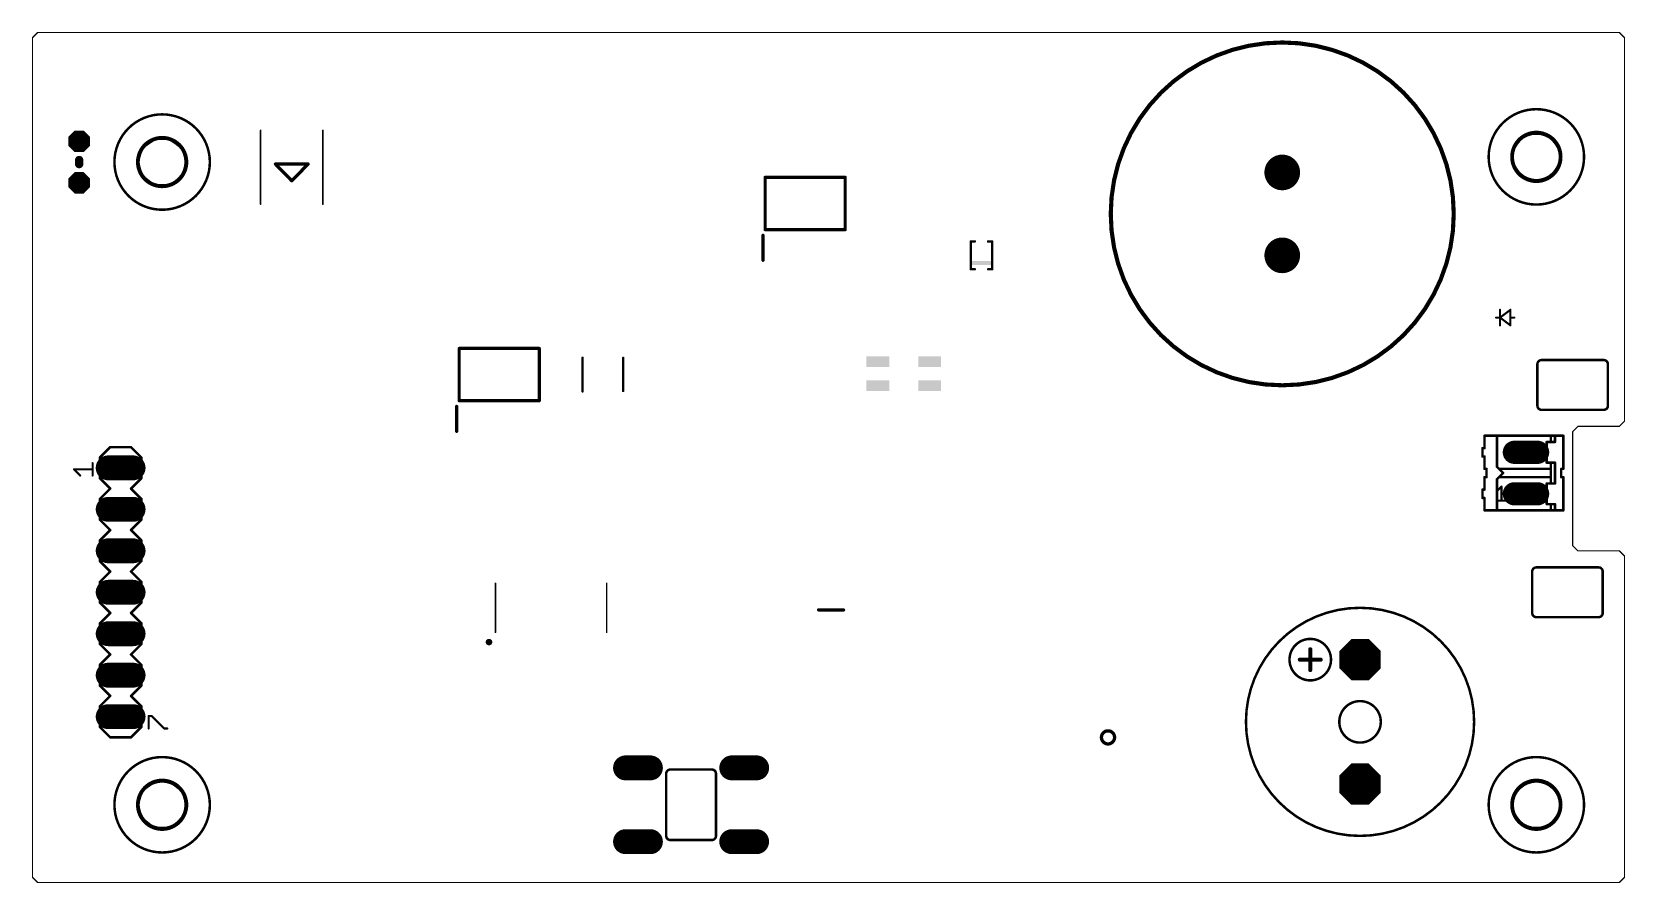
# Model space of a CAD drawing. Extents: x 7.9 to 105.4, y 6.3 to 58.5.
import ezdxf

# ---------------------------------------------------------------- set-up
doc = ezdxf.new("R2010")
doc.units = 0
for name, color, linetype in [('17', 110, 'CONTINUOUS'), ('20', 53, 'CONTINUOUS'), ('21', 253, 'CONTINUOUS')]:
    doc.layers.add(name, color=color, linetype=linetype)

# ---------------------------------------------------------------- blocks, each defined once
blk = doc.blocks.new('ROUNDP')
at = {"const_width": 0.5}
blk.add_lwpolyline([(0, -0.25, 1), (0, 0.25, 1), (0, -0.25)], format="xyb", dxfattribs=at)
blk = doc.blocks.new('RECT')
blk.add_solid([(-0.5, -0.5), (0.5, -0.5), (-0.5, 0.5), (0.5, 0.5)])
blk = doc.blocks.new('OCTAGONP')
at = {"const_width": 0.5}
blk.add_lwpolyline([(-0.25, -0.1036), (-0.25, 0.1036), (-0.1036, 0.25), (0.1036, 0.25), (0.25, 0.1036), (0.25, -0.1036), (0.1036, -0.25), (-0.1036, -0.25), (-0.25, -0.1036), (-0.25, 0.1036)], dxfattribs=at)
blk = doc.blocks.new('LONGP100')
at = {"const_width": 1}
blk.add_lwpolyline([(-0.5, 0), (0.5, 0)], dxfattribs=at)
at = {"const_width": 0.5}
for points in [[(-0.5, 0.25, 1), (-0.5, -0.25)], [(0.5, -0.25, 1), (0.5, 0.25)]]:
    blk.add_lwpolyline(points, format="xyb", dxfattribs=at)

msp = doc.modelspace()

# ---------------------------------------------------------------- linework, layer by layer
at = {"layer": '20', "const_width": 0.0762}
for points in [[(7.9375, 58.1025), (8.255, 58.42)], [(7.9375, 6.6675), (7.9375, 58.1025)], [(8.255, 58.42), (105.0925, 58.42)], [(105.0925, 58.42), (105.41, 58.1025)], [(105.41, 58.1025), (105.41, 34.6075)], [(102.5525, 34.29), (102.235, 33.9725)], [(105.0925, 34.29), (102.5525, 34.29)], [(105.41, 34.6075), (105.0925, 34.29)], [(102.235, 33.9725), (102.235, 26.9875)], [(102.235, 26.9875), (102.5525, 26.67)], [(102.5525, 26.67), (105.0925, 26.67)], [(105.0925, 26.67), (105.41, 26.3525)], [(105.41, 26.3525), (105.41, 6.6675)], [(8.255, 6.35), (7.9375, 6.6675)], [(105.0925, 6.35), (8.255, 6.35)], [(105.41, 6.6675), (105.0925, 6.35)]]:
    msp.add_lwpolyline(points, dxfattribs=at)
at = {"layer": '20', "const_width": 0.0381}
for points in [[(7.9566, 58.1025, 1), (7.9184, 58.1025)], [(7.924, 58.116, 1), (7.951, 58.089)], [(8.255, 58.4391, 1), (8.255, 58.401)], [(8.2685, 58.4065, 1), (8.2415, 58.4335)], [(105.106, 58.4335, 1), (105.079, 58.4065)], [(105.0925, 58.401, 1), (105.0925, 58.4391)], [(105.4291, 58.1025, 1), (105.391, 58.1025)], [(105.3965, 58.089, 1), (105.4235, 58.116)], [(102.5525, 34.309, 1), (102.5525, 34.2709)], [(102.566, 34.2765, 1), (102.539, 34.3035)], [(105.079, 34.3035, 1), (105.106, 34.2765)], [(105.0925, 34.2709, 1), (105.0925, 34.309)], [(105.391, 34.6075, 1), (105.4291, 34.6075)], [(105.4235, 34.594, 1), (105.3965, 34.621)], [(102.2215, 33.986, 1), (102.2485, 33.959)], [(102.254, 33.9725, 1), (102.216, 33.9725)], [(102.2485, 27.001, 1), (102.2215, 26.974)], [(102.216, 26.9875, 1), (102.254, 26.9875)], [(102.5525, 26.6891, 1), (102.5525, 26.651)], [(102.539, 26.6565, 1), (102.566, 26.6835)], [(105.106, 26.6835, 1), (105.079, 26.6565)], [(105.0925, 26.651, 1), (105.0925, 26.6891)], [(105.4291, 26.3525, 1), (105.391, 26.3525)], [(105.3965, 26.339, 1), (105.4235, 26.366)], [(7.951, 6.681, 1), (7.924, 6.654)], [(7.9184, 6.6675, 1), (7.9566, 6.6675)], [(8.255, 6.3691, 1), (8.255, 6.331)], [(8.2415, 6.3365, 1), (8.2685, 6.3635)], [(105.079, 6.3635, 1), (105.106, 6.3365)], [(105.0925, 6.331, 1), (105.0925, 6.3691)], [(105.391, 6.6675, 1), (105.4291, 6.6675)], [(105.4235, 6.654, 1), (105.3965, 6.681)]]:
    msp.add_lwpolyline(points, format="xyb", dxfattribs=at)
at = {"layer": '20'}
for centre in [(15.875, 50.4825), (100.0125, 50.8), (15.875, 11.1125), (100.0125, 11.1125)]:
    msp.add_circle(centre, 1.4, dxfattribs=at)
at = {"layer": '21'}
for points, const_width in [([(84.455, 36.8075, 1), (84.455, 57.8075, 1), (84.455, 36.8075)], 0.254), ([(100.0125, 47.879, 1), (100.0125, 53.721, 1), (100.0125, 47.879)], 0.1524), ([(15.875, 47.5615, 1), (15.875, 53.4035, 1), (15.875, 47.5615)], 0.1524), ([(15.875, 48.9825, 1), (15.875, 51.9825, 1), (15.875, 48.9825)], 0.2032), ([(21.9329, 52.4256, 1), (21.8821, 52.4256)], 0.0508), ([(25.7429, 52.4256, 1), (25.6921, 52.4256)], 0.0508), ([(100.0125, 49.3, 1), (100.0125, 52.3, 1), (100.0125, 49.3)], 0.2032), ([(10.922, 50.6095, 1), (10.668, 50.6095)], 0.254), ([(10.668, 50.3555, 1), (10.922, 50.3555)], 0.254), ([(22.8488, 50.3935, 1), (22.7762, 50.3225)], 0.1016), ([(22.8125, 50.4088, 1), (22.8125, 50.3072)], 0.1016), ([(24.8488, 50.3225, 1), (24.7762, 50.3935)], 0.1016), ([(24.8125, 50.3072, 1), (24.8125, 50.4088)], 0.1016), ([(23.7762, 49.3705, 1), (23.8488, 49.2995)], 0.1016), ([(23.7762, 49.2995, 1), (23.8488, 49.3705)], 0.1016), ([(52.845, 49.5425, 1), (52.745, 49.5425)], 0.1), ([(52.795, 49.5925, 1), (52.795, 49.4925)], 0.1), ([(57.745, 49.5425, 1), (57.645, 49.5425)], 0.1), ([(57.695, 49.4925, 1), (57.695, 49.5925)], 0.1), ([(21.8821, 47.9044, 1), (21.9329, 47.9044)], 0.0508), ([(25.6921, 47.9044, 1), (25.7429, 47.9044)], 0.0508), ([(52.715, 45.9925, 1), (52.615, 45.9925)], 0.1), ([(52.795, 46.3925, 1), (52.795, 46.2925)], 0.1), ([(52.745, 46.3425, 1), (52.845, 46.3425)], 0.1), ([(57.645, 46.3425, 1), (57.745, 46.3425)], 0.1), ([(57.695, 46.2925, 1), (57.695, 46.3925)], 0.1), ([(65.4281, 45.6175, 1), (65.3519, 45.6175)], 0.0762), ([(65.39, 45.6556, 1), (65.39, 45.5794)], 0.0762), ([(65.63, 45.5794, 1), (65.63, 45.6556)], 0.0762), ([(66.45, 45.6556, 1), (66.45, 45.5794)], 0.0762), ([(66.7281, 45.6175, 1), (66.6519, 45.6175)], 0.0762), ([(66.69, 45.5794, 1), (66.69, 45.6556)], 0.0762), ([(52.615, 44.4675, 1), (52.715, 44.4675)], 0.1), ([(65.39, 43.9556, 1), (65.39, 43.8794)], 0.0762), ([(65.3519, 43.9175, 1), (65.4281, 43.9175)], 0.0762), ([(65.63, 43.8794, 1), (65.63, 43.9556)], 0.0762), ([(66.45, 43.9556, 1), (66.45, 43.8794)], 0.0762), ([(66.6519, 43.9175, 1), (66.7281, 43.9175)], 0.0762), ([(66.69, 43.8794, 1), (66.69, 43.9556)], 0.0762), ([(97.5462, 40.9893, 1), (97.5462, 40.9258)], 0.0635), ([(97.8091, 40.9829, 1), (97.7709, 40.9321)], 0.0635), ([(97.7709, 40.9829, 1), (97.8091, 40.9321)], 0.0635), ([(97.8218, 41.4338, 1), (97.7583, 41.4338)], 0.0635), ([(97.8218, 40.9575, 1), (97.7583, 40.9575)], 0.0635), ([(97.7583, 40.9575, 1), (97.8218, 40.9575)], 0.0635), ([(97.79, 40.9258, 1), (97.79, 40.9893)], 0.0635), ([(98.4568, 41.4338, 1), (98.3933, 41.4338)], 0.0635), ([(98.425, 40.9893, 1), (98.425, 40.9258)], 0.0635), ([(98.4568, 40.9575, 1), (98.3933, 40.9575)], 0.0635), ([(98.3933, 40.9575, 1), (98.4568, 40.9575)], 0.0635), ([(98.4441, 41.4084, 1), (98.4059, 41.4592)], 0.0635), ([(98.6688, 40.9258, 1), (98.6688, 40.9893)], 0.0635), ([(97.7583, 40.4812, 1), (97.8218, 40.4812)], 0.0635), ([(98.3933, 40.4812, 1), (98.4568, 40.4812)], 0.0635), ([(98.4059, 40.4558, 1), (98.4441, 40.5066)], 0.0635), ([(34.1125, 39.065, 1), (34.0125, 39.065)], 0.1), ([(34.0625, 39.115, 1), (34.0625, 39.015)], 0.1), ([(39.0125, 39.065, 1), (38.9125, 39.065)], 0.1), ([(38.9625, 39.015, 1), (38.9625, 39.115)], 0.1), ([(41.6556, 38.492, 1), (41.5794, 38.492)], 0.0762), ([(44.1456, 38.481, 1), (44.0694, 38.481)], 0.0762), ([(100.33, 38.354, 0.4142), (100.076, 38.1)], 0.1524), ([(100.1141, 38.1, 1), (100.0379, 38.1)], 0.0762), ([(100.0379, 38.1, 1), (100.1141, 38.1)], 0.0762), ([(100.33, 38.3921, 1), (100.33, 38.3159)], 0.0762), ([(100.33, 38.3159, 1), (100.33, 38.3921)], 0.0762), ([(104.394, 38.1, 0.4142), (104.14, 38.354)], 0.1524), ([(104.14, 38.3921, 1), (104.14, 38.3159)], 0.0762), ([(104.14, 38.3159, 1), (104.14, 38.3921)], 0.0762), ([(104.4321, 38.1, 1), (104.3559, 38.1)], 0.0762), ([(104.3559, 38.1, 1), (104.4321, 38.1)], 0.0762), ([(41.5794, 36.438, 1), (41.6556, 36.438)], 0.0762), ([(44.0694, 36.463, 1), (44.1456, 36.463)], 0.0762), ([(33.9575, 35.515, 1), (33.8575, 35.515)], 0.1), ([(34.0625, 35.915, 1), (34.0625, 35.815)], 0.1), ([(34.0125, 35.865, 1), (34.1125, 35.865)], 0.1), ([(38.9125, 35.865, 1), (39.0125, 35.865)], 0.1), ([(38.9625, 35.815, 1), (38.9625, 35.915)], 0.1), ([(100.076, 35.56, 0.4142), (100.33, 35.306)], 0.1524), ([(100.1141, 35.56, 1), (100.0379, 35.56)], 0.0762), ([(100.0379, 35.56, 1), (100.1141, 35.56)], 0.0762), ([(100.33, 35.3441, 1), (100.33, 35.2679)], 0.0762), ([(100.33, 35.2679, 1), (100.33, 35.3441)], 0.0762), ([(104.14, 35.306, 0.4142), (104.394, 35.56)], 0.1524), ([(104.14, 35.3441, 1), (104.14, 35.2679)], 0.0762), ([(104.14, 35.2679, 1), (104.14, 35.3441)], 0.0762), ([(104.4321, 35.56, 1), (104.3559, 35.56)], 0.0762), ([(104.3559, 35.56, 1), (104.4321, 35.56)], 0.0762), ([(33.8575, 33.99, 1), (33.9575, 33.99)], 0.1), ([(96.8375, 33.7566, 1), (96.8375, 33.6804)], 0.0762), ([(96.8756, 33.7185, 1), (96.7994, 33.7185)], 0.0762), ([(97.6376, 33.7185, 1), (97.5614, 33.7185)], 0.0762), ([(97.5995, 33.7566, 1), (97.5995, 33.6804)], 0.0762), ([(97.5995, 33.6804, 1), (97.5995, 33.7566)], 0.0762), ([(100.6856, 33.3375, 1), (100.6094, 33.3375)], 0.0762), ([(100.6475, 33.3756, 1), (100.6475, 33.2994)], 0.0762), ([(100.9396, 33.7185, 1), (100.8634, 33.7185)], 0.0762), ([(100.9015, 33.7566, 1), (100.9015, 33.6804)], 0.0762), ([(100.9015, 33.3756, 1), (100.9015, 33.2994)], 0.0762), ([(100.8634, 33.3375, 1), (100.9396, 33.3375)], 0.0762), ([(100.9015, 33.6804, 1), (100.9015, 33.7566)], 0.0762), ([(100.9015, 33.2994, 1), (100.9015, 33.3756)], 0.0762), ([(101.1555, 33.7566, 1), (101.1555, 33.6804)], 0.0762), ([(101.1936, 33.7185, 1), (101.1174, 33.7185)], 0.0762), ([(101.1174, 33.3375, 1), (101.1936, 33.3375)], 0.0762), ([(101.1555, 33.6804, 1), (101.1555, 33.7566)], 0.0762), ([(101.1555, 33.2994, 1), (101.1555, 33.3756)], 0.0762), ([(101.7016, 33.7185, 1), (101.6254, 33.7185)], 0.0762), ([(101.6635, 33.6804, 1), (101.6635, 33.7566)], 0.0762), ([(12.1031, 32.385, 1), (12.0269, 32.385)], 0.0762), ([(12.0381, 32.4119, 1), (12.0919, 32.3581)], 0.0762), ([(12.7, 33.0581, 1), (12.7, 32.9819)], 0.0762), ([(12.7269, 32.9931, 1), (12.6731, 33.0469)], 0.0762), ([(13.9969, 33.0469, 1), (13.9431, 32.9931)], 0.0762), ([(13.97, 32.9819, 1), (13.97, 33.0581)], 0.0762), ([(14.6431, 32.385, 1), (14.5669, 32.385)], 0.0762), ([(14.5781, 32.3581, 1), (14.6319, 32.4119)], 0.0762), ([(96.7105, 32.9946, 1), (96.7105, 32.9184)], 0.0762), ([(96.7486, 32.9565, 1), (96.6724, 32.9565)], 0.0762), ([(96.7105, 32.4866, 1), (96.7105, 32.4104)], 0.0762), ([(96.6724, 32.4485, 1), (96.7486, 32.4485)], 0.0762), ([(96.7994, 32.9565, 1), (96.8756, 32.9565)], 0.0762), ([(96.8756, 32.4485, 1), (96.7994, 32.4485)], 0.0762), ([(96.8375, 32.9184, 1), (96.8375, 32.9946)], 0.0762), ([(96.8375, 32.4104, 1), (96.8375, 32.4866)], 0.0762), ([(10.4765, 31.6922, 1), (10.4765, 31.6287)], 0.0635), ([(10.499, 31.6829, 1), (10.4541, 31.638)], 0.0635), ([(10.8354, 31.2567, 1), (10.8803, 31.3016)], 0.0635), ([(11.6523, 32.0418, 1), (11.5887, 32.0418)], 0.0635), ([(11.5887, 31.2791, 1), (11.6523, 31.2791)], 0.0635), ([(11.6205, 31.6287, 1), (11.6205, 31.6922)], 0.0635), ([(96.8375, 31.7246, 1), (96.8375, 31.6484)], 0.0762), ([(96.7994, 31.6865, 1), (96.8756, 31.6865)], 0.0762), ([(96.8375, 31.2166, 1), (96.8375, 31.1404)], 0.0762), ([(96.8756, 31.1785, 1), (96.7994, 31.1785)], 0.0762), ([(97.0026, 31.6865, 1), (96.9264, 31.6865)], 0.0762), ([(96.9264, 31.1785, 1), (97.0026, 31.1785)], 0.0762), ([(96.9645, 31.6484, 1), (96.9645, 31.7246)], 0.0762), ([(96.9645, 31.1404, 1), (96.9645, 31.2166)], 0.0762), ([(97.5614, 31.8135, 1), (97.6376, 31.8135)], 0.0762), ([(97.6264, 31.8404, 1), (97.5726, 31.7866)], 0.0762), ([(97.7265, 31.7246, 1), (97.7265, 31.6484)], 0.0762), ([(97.7265, 31.2166, 1), (97.7265, 31.1404)], 0.0762), ([(97.7534, 31.7134, 1), (97.6996, 31.6596)], 0.0762), ([(97.6996, 31.2054, 1), (97.7534, 31.1516)], 0.0762), ([(97.6996, 31.6596, 1), (97.7534, 31.7134)], 0.0762), ([(97.7534, 31.1516, 1), (97.6996, 31.2054)], 0.0762), ([(98.0074, 31.4056, 1), (97.9536, 31.4594)], 0.0762), ([(97.9536, 31.4056, 1), (98.0074, 31.4594)], 0.0762), ([(100.6475, 32.1056, 1), (100.6475, 32.0294)], 0.0762), ([(100.6094, 32.0675, 1), (100.6856, 32.0675)], 0.0762), ([(100.9015, 32.1056, 1), (100.9015, 32.0294)], 0.0762), ([(100.9396, 32.0675, 1), (100.8634, 32.0675)], 0.0762), ([(100.9396, 31.6865, 1), (100.8634, 31.6865)], 0.0762), ([(100.8634, 31.6865, 1), (100.9396, 31.6865)], 0.0762), ([(100.9396, 31.1785, 1), (100.8634, 31.1785)], 0.0762), ([(100.8634, 31.1785, 1), (100.9396, 31.1785)], 0.0762), ([(100.9015, 32.0294, 1), (100.9015, 32.1056)], 0.0762), ([(100.9015, 31.6484, 1), (100.9015, 31.7246)], 0.0762), ([(100.9015, 31.1404, 1), (100.9015, 31.2166)], 0.0762), ([(101.1936, 32.0675, 1), (101.1174, 32.0675)], 0.0762), ([(101.1555, 32.0294, 1), (101.1555, 32.1056)], 0.0762), ([(101.5746, 31.6865, 1), (101.4984, 31.6865)], 0.0762), ([(101.5365, 31.7246, 1), (101.5365, 31.6484)], 0.0762), ([(101.5365, 31.2166, 1), (101.5365, 31.1404)], 0.0762), ([(101.4984, 31.1785, 1), (101.5746, 31.1785)], 0.0762), ([(101.6254, 31.6865, 1), (101.7016, 31.6865)], 0.0762), ([(101.7016, 31.1785, 1), (101.6254, 31.1785)], 0.0762), ([(101.6635, 31.6484, 1), (101.6635, 31.7246)], 0.0762), ([(101.6635, 31.1404, 1), (101.6635, 31.2166)], 0.0762), ([(12.0269, 31.115, 1), (12.1031, 31.115)], 0.0762), ([(12.0919, 31.1419, 1), (12.0381, 31.0881)], 0.0762), ([(12.7269, 30.4531, 1), (12.6731, 30.5069)], 0.0762), ([(12.6731, 30.4531, 1), (12.7269, 30.5069)], 0.0762), ([(13.9969, 30.5069, 1), (13.9431, 30.4531)], 0.0762), ([(13.9431, 30.5069, 1), (13.9969, 30.4531)], 0.0762), ([(14.5669, 31.115, 1), (14.6431, 31.115)], 0.0762), ([(14.6319, 31.0881, 1), (14.5781, 31.1419)], 0.0762), ([(96.7105, 30.4546, 1), (96.7105, 30.3784)], 0.0762), ([(96.7486, 30.4165, 1), (96.6724, 30.4165)], 0.0762), ([(96.7994, 30.4165, 1), (96.8756, 30.4165)], 0.0762), ([(96.8375, 30.3784, 1), (96.8375, 30.4546)], 0.0762), ([(97.6376, 31.0515, 1), (97.5614, 31.0515)], 0.0762), ([(97.5726, 31.0784, 1), (97.6264, 31.0246)], 0.0762), ([(97.5666, 30.3421, 1), (97.6115, 30.2972)], 0.0635), ([(97.9089, 30.6077, 1), (97.8454, 30.6077)], 0.0635), ([(97.8996, 30.5853, 1), (97.8547, 30.6302)], 0.0635), ([(100.6856, 30.7975, 1), (100.6094, 30.7975)], 0.0762), ([(100.6475, 30.8356, 1), (100.6475, 30.7594)], 0.0762), ([(100.9015, 30.8356, 1), (100.9015, 30.7594)], 0.0762), ([(100.8634, 30.7975, 1), (100.9396, 30.7975)], 0.0762), ([(100.9015, 30.7594, 1), (100.9015, 30.8356)], 0.0762), ([(101.1174, 30.7975, 1), (101.1936, 30.7975)], 0.0762), ([(101.1555, 30.7594, 1), (101.1555, 30.8356)], 0.0762), ([(12.1031, 29.845, 1), (12.0269, 29.845)], 0.0762), ([(12.0381, 29.8719, 1), (12.0919, 29.8181)], 0.0762), ([(14.6431, 29.845, 1), (14.5669, 29.845)], 0.0762), ([(14.5781, 29.8181, 1), (14.6319, 29.8719)], 0.0762), ([(96.7105, 29.9466, 1), (96.7105, 29.8704)], 0.0762), ([(96.6724, 29.9085, 1), (96.7486, 29.9085)], 0.0762), ([(96.8756, 29.9085, 1), (96.7994, 29.9085)], 0.0762), ([(96.8375, 29.8704, 1), (96.8375, 29.9466)], 0.0762), ([(97.5891, 29.7752, 1), (97.5891, 29.7117)], 0.0635), ([(97.8454, 29.7434, 1), (97.9089, 29.7434)], 0.0635), ([(98.1653, 29.7117, 1), (98.1653, 29.7752)], 0.0635), ([(100.6475, 29.5656, 1), (100.6475, 29.4894)], 0.0762), ([(100.6094, 29.5275, 1), (100.6856, 29.5275)], 0.0762), ([(100.9015, 29.5656, 1), (100.9015, 29.4894)], 0.0762), ([(100.9396, 29.5275, 1), (100.8634, 29.5275)], 0.0762), ([(100.9015, 29.4894, 1), (100.9015, 29.5656)], 0.0762), ([(101.1936, 29.5275, 1), (101.1174, 29.5275)], 0.0762), ([(101.1555, 29.4894, 1), (101.1555, 29.5656)], 0.0762), ([(12.0269, 28.575, 1), (12.1031, 28.575)], 0.0762), ([(12.0919, 28.6019, 1), (12.0381, 28.5481)], 0.0762), ([(14.5669, 28.575, 1), (14.6431, 28.575)], 0.0762), ([(14.6319, 28.5481, 1), (14.5781, 28.6019)], 0.0762), ([(96.8375, 29.1846, 1), (96.8375, 29.1084)], 0.0762), ([(96.7994, 29.1465, 1), (96.8756, 29.1465)], 0.0762), ([(97.5995, 29.1846, 1), (97.5995, 29.1084)], 0.0762), ([(97.5614, 29.1465, 1), (97.6376, 29.1465)], 0.0762), ([(97.5995, 29.1084, 1), (97.5995, 29.1846)], 0.0762), ([(100.9015, 29.1846, 1), (100.9015, 29.1084)], 0.0762), ([(100.8634, 29.1465, 1), (100.9396, 29.1465)], 0.0762), ([(100.9015, 29.1084, 1), (100.9015, 29.1846)], 0.0762), ([(101.1555, 29.1846, 1), (101.1555, 29.1084)], 0.0762), ([(101.1174, 29.1465, 1), (101.1936, 29.1465)], 0.0762), ([(101.1555, 29.1084, 1), (101.1555, 29.1846)], 0.0762), ([(101.6254, 29.1465, 1), (101.7016, 29.1465)], 0.0762), ([(101.6635, 29.1084, 1), (101.6635, 29.1846)], 0.0762), ([(12.1031, 27.305, 1), (12.0269, 27.305)], 0.0762), ([(12.0381, 27.3319, 1), (12.0919, 27.2781)], 0.0762), ([(12.7269, 27.9131, 1), (12.6731, 27.9669)], 0.0762), ([(12.6731, 27.9131, 1), (12.7269, 27.9669)], 0.0762), ([(13.9969, 27.9669, 1), (13.9431, 27.9131)], 0.0762), ([(13.9431, 27.9669, 1), (13.9969, 27.9131)], 0.0762), ([(14.6431, 27.305, 1), (14.5669, 27.305)], 0.0762), ([(14.5781, 27.2781, 1), (14.6319, 27.3319)], 0.0762), ([(12.0269, 26.035, 1), (12.1031, 26.035)], 0.0762), ([(12.0919, 26.0619, 1), (12.0381, 26.0081)], 0.0762), ([(12.7269, 25.3731, 1), (12.6731, 25.4269)], 0.0762), ([(12.6731, 25.3731, 1), (12.7269, 25.4269)], 0.0762), ([(13.9969, 25.4269, 1), (13.9431, 25.3731)], 0.0762), ([(13.9431, 25.4269, 1), (13.9969, 25.3731)], 0.0762), ([(14.5669, 26.035, 1), (14.6431, 26.035)], 0.0762), ([(14.6319, 26.0081, 1), (14.5781, 26.0619)], 0.0762), ([(100.0125, 25.654, 0.4142), (99.7585, 25.4)], 0.1524), ([(99.7966, 25.4, 1), (99.7204, 25.4)], 0.0762), ([(99.7204, 25.4, 1), (99.7966, 25.4)], 0.0762), ([(100.0125, 25.6921, 1), (100.0125, 25.6159)], 0.0762), ([(100.0125, 25.6159, 1), (100.0125, 25.6921)], 0.0762), ([(104.0765, 25.4, 0.4142), (103.8225, 25.654)], 0.1524), ([(103.8225, 25.6921, 1), (103.8225, 25.6159)], 0.0762), ([(103.8225, 25.6159, 1), (103.8225, 25.6921)], 0.0762), ([(104.1146, 25.4, 1), (104.0384, 25.4)], 0.0762), ([(104.0384, 25.4, 1), (104.1146, 25.4)], 0.0762), ([(12.1031, 24.765, 1), (12.0269, 24.765)], 0.0762), ([(12.0381, 24.7919, 1), (12.0919, 24.7381)], 0.0762), ([(14.6431, 24.765, 1), (14.5669, 24.765)], 0.0762), ([(14.5781, 24.7381, 1), (14.6319, 24.7919)], 0.0762), ([(36.3075, 24.6775, 1), (36.2575, 24.6775)], 0.05), ([(43.1175, 24.6775, 1), (43.0675, 24.6775)], 0.05), ([(12.0269, 23.495, 1), (12.1031, 23.495)], 0.0762), ([(12.0919, 23.5219, 1), (12.0381, 23.4681)], 0.0762), ([(14.5669, 23.495, 1), (14.6431, 23.495)], 0.0762), ([(14.6319, 23.4681, 1), (14.5781, 23.5219)], 0.0762), ([(12.7269, 22.8331, 1), (12.6731, 22.8869)], 0.0762), ([(12.6731, 22.8331, 1), (12.7269, 22.8869)], 0.0762), ([(13.9969, 22.8869, 1), (13.9431, 22.8331)], 0.0762), ([(13.9431, 22.8869, 1), (13.9969, 22.8331)], 0.0762), ([(56.0705, 23.1013, 1), (56.0705, 22.9997)], 0.1016), ([(57.5945, 22.9997, 1), (57.5945, 23.1013)], 0.1016), ([(89.2175, 9.2075, 1), (89.2175, 23.1775, 1), (89.2175, 9.2075)], 0.1524), ([(99.7585, 22.86, 0.4142), (100.0125, 22.606)], 0.1524), ([(99.7966, 22.86, 1), (99.7204, 22.86)], 0.0762), ([(99.7204, 22.86, 1), (99.7966, 22.86)], 0.0762), ([(100.0125, 22.6441, 1), (100.0125, 22.5679)], 0.0762), ([(100.0125, 22.5679, 1), (100.0125, 22.6441)], 0.0762), ([(103.8225, 22.606, 0.4142), (104.0765, 22.86)], 0.1524), ([(103.8225, 22.6441, 1), (103.8225, 22.5679)], 0.0762), ([(103.8225, 22.5679, 1), (103.8225, 22.6441)], 0.0762), ([(104.1146, 22.86, 1), (104.0384, 22.86)], 0.0762), ([(104.0384, 22.86, 1), (104.1146, 22.86)], 0.0762), ([(12.1031, 22.225, 1), (12.0269, 22.225)], 0.0762), ([(12.0381, 22.2519, 1), (12.0919, 22.1981)], 0.0762), ([(14.6431, 22.225, 1), (14.5669, 22.225)], 0.0762), ([(14.5781, 22.1981, 1), (14.6319, 22.2519)], 0.0762), ([(36.2575, 21.6775, 1), (36.3075, 21.6775)], 0.05), ([(43.0675, 21.6775, 1), (43.1175, 21.6775)], 0.05), ([(12.0269, 20.955, 1), (12.1031, 20.955)], 0.0762), ([(12.0919, 20.9819, 1), (12.0381, 20.9281)], 0.0762), ([(14.5669, 20.955, 1), (14.6431, 20.955)], 0.0762), ([(14.6319, 20.9281, 1), (14.5781, 20.9819)], 0.0762), ([(35.9875, 21.0775, 1), (35.7875, 21.0775)], 0.2), ([(35.7875, 21.0775, 1), (35.9875, 21.0775)], 0.2), ([(35.8375, 21.0775, 1), (35.7375, 21.0775)], 0.1), ([(35.7375, 21.0775, 1), (35.8375, 21.0775)], 0.1), ([(36.0375, 21.0775, 1), (35.9375, 21.0775)], 0.1), ([(35.9375, 21.0775, 1), (36.0375, 21.0775)], 0.1), ([(86.1695, 18.7325, 1), (86.1695, 21.2725, 1), (86.1695, 18.7325)], 0.1524), ([(86.233, 20.6375, 1), (86.106, 20.6375)], 0.127), ([(12.1031, 19.685, 1), (12.0269, 19.685)], 0.0762), ([(12.0381, 19.7119, 1), (12.0919, 19.6581)], 0.0762), ([(12.7269, 20.2931, 1), (12.6731, 20.3469)], 0.0762), ([(12.6731, 20.2931, 1), (12.7269, 20.3469)], 0.0762), ([(13.9969, 20.3469, 1), (13.9431, 20.2931)], 0.0762), ([(13.9431, 20.3469, 1), (13.9969, 20.2931)], 0.0762), ([(14.6431, 19.685, 1), (14.5669, 19.685)], 0.0762), ([(14.5781, 19.6581, 1), (14.6319, 19.7119)], 0.0762), ([(85.5345, 20.066, 1), (85.5345, 19.939)], 0.127), ([(86.8045, 19.939, 1), (86.8045, 20.066)], 0.127), ([(86.106, 19.3675, 1), (86.233, 19.3675)], 0.127), ([(12.0269, 18.415, 1), (12.1031, 18.415)], 0.0762), ([(12.0919, 18.4419, 1), (12.0381, 18.3881)], 0.0762), ([(12.7269, 17.7531, 1), (12.6731, 17.8069)], 0.0762), ([(12.6731, 17.7531, 1), (12.7269, 17.8069)], 0.0762), ([(13.9969, 17.8069, 1), (13.9431, 17.7531)], 0.0762), ([(13.9431, 17.8069, 1), (13.9969, 17.7531)], 0.0762), ([(14.5669, 18.415, 1), (14.6431, 18.415)], 0.0762), ([(14.6319, 18.3881, 1), (14.5781, 18.4419)], 0.0762), ([(12.1031, 17.145, 1), (12.0269, 17.145)], 0.0762), ([(12.0381, 17.1719, 1), (12.0919, 17.1181)], 0.0762), ([(14.6431, 17.145, 1), (14.5669, 17.145)], 0.0762), ([(14.5781, 17.1181, 1), (14.6319, 17.1719)], 0.0762), ([(15.0803, 16.5478, 1), (15.0168, 16.5478)], 0.0635), ([(15.0485, 16.5795, 1), (15.0485, 16.516)], 0.0635), ([(15.2616, 16.5702, 1), (15.2167, 16.5253)], 0.0635), ([(15.2392, 16.516, 1), (15.2392, 16.5795)], 0.0635), ([(89.2175, 14.9225, 1), (89.2175, 17.4625, 1), (89.2175, 14.9225)], 0.1524), ([(12.0269, 15.875, 1), (12.1031, 15.875)], 0.0762), ([(12.0919, 15.9019, 1), (12.0381, 15.8481)], 0.0762), ([(14.5669, 15.875, 1), (14.6431, 15.875)], 0.0762), ([(14.6319, 15.8481, 1), (14.5781, 15.9019)], 0.0762), ([(15.0168, 15.7851, 1), (15.0803, 15.7851)], 0.0635), ([(16.0018, 15.8169, 1), (16.0018, 15.7534)], 0.0635), ([(15.9794, 15.7627, 1), (16.0243, 15.8076)], 0.0635), ([(16.1925, 15.7534, 1), (16.1925, 15.8169)], 0.0635), ([(73.787, 14.8384, 1), (73.787, 15.6416, 1), (73.787, 14.8384)], 0.2032), ([(12.7, 15.2781, 1), (12.7, 15.2019)], 0.0762), ([(12.6731, 15.2131, 1), (12.7269, 15.2669)], 0.0762), ([(13.9431, 15.2669, 1), (13.9969, 15.2131)], 0.0762), ([(13.97, 15.2019, 1), (13.97, 15.2781)], 0.0762), ([(15.875, 8.1915, 1), (15.875, 14.0335, 1), (15.875, 8.1915)], 0.1524), ([(100.0125, 8.1915, 1), (100.0125, 14.0335, 1), (100.0125, 8.1915)], 0.1524), ([(15.875, 9.6125, 1), (15.875, 12.6125, 1), (15.875, 9.6125)], 0.2032), ([(46.99, 13.2715, 0.4142), (46.736, 13.0175)], 0.1524), ([(46.7741, 13.0175, 1), (46.6979, 13.0175)], 0.0762), ([(46.6979, 13.0175, 1), (46.7741, 13.0175)], 0.0762), ([(46.99, 13.3096, 1), (46.99, 13.2334)], 0.0762), ([(46.99, 13.2334, 1), (46.99, 13.3096)], 0.0762), ([(49.784, 13.0175, 0.4142), (49.53, 13.2715)], 0.1524), ([(49.53, 13.3096, 1), (49.53, 13.2334)], 0.0762), ([(49.53, 13.2334, 1), (49.53, 13.3096)], 0.0762), ([(49.8221, 13.0175, 1), (49.7459, 13.0175)], 0.0762), ([(49.7459, 13.0175, 1), (49.8221, 13.0175)], 0.0762), ([(100.0125, 9.6125, 1), (100.0125, 12.6125, 1), (100.0125, 9.6125)], 0.2032), ([(46.736, 9.2075, 0.4142), (46.99, 8.9535)], 0.1524), ([(46.7741, 9.2075, 1), (46.6979, 9.2075)], 0.0762), ([(46.6979, 9.2075, 1), (46.7741, 9.2075)], 0.0762), ([(46.99, 8.9916, 1), (46.99, 8.9154)], 0.0762), ([(46.99, 8.9154, 1), (46.99, 8.9916)], 0.0762), ([(49.53, 8.9535, 0.4142), (49.784, 9.2075)], 0.1524), ([(49.53, 8.9916, 1), (49.53, 8.9154)], 0.0762), ([(49.53, 8.9154, 1), (49.53, 8.9916)], 0.0762), ([(49.8221, 9.2075, 1), (49.7459, 9.2075)], 0.0762), ([(49.7459, 9.2075, 1), (49.8221, 9.2075)], 0.0762)]:
    msp.add_lwpolyline(points, format="xyb", dxfattribs=dict(at, const_width=const_width))
for points, const_width in [([(21.9075, 47.9044), (21.9075, 52.4256)], 0.1016), ([(25.7175, 47.9044), (25.7175, 52.4256)], 0.1016), ([(10.795, 50.6095), (10.795, 50.3555)], 0.508), ([(22.8125, 50.358), (23.8125, 49.335)], 0.2032), ([(24.8125, 50.358), (22.8125, 50.358)], 0.2032), ([(23.8125, 49.335), (24.8125, 50.358)], 0.2032), ([(52.795, 46.3425), (52.795, 49.5425)], 0.2), ([(52.795, 49.5425), (57.695, 49.5425)], 0.2), ([(57.695, 49.5425), (57.695, 46.3425)], 0.2), ([(52.665, 44.4675), (52.665, 45.9925)], 0.2), ([(57.695, 46.3425), (52.795, 46.3425)], 0.2), ([(65.39, 43.9175), (65.39, 45.6175)], 0.1524), ([(65.39, 45.6175), (65.63, 45.6175)], 0.1524), ([(66.69, 45.6175), (66.45, 45.6175)], 0.1524), ([(66.69, 43.9175), (66.69, 45.6175)], 0.1524), ([(65.63, 43.9175), (65.39, 43.9175)], 0.1524), ([(66.45, 43.9175), (66.69, 43.9175)], 0.1524), ([(97.79, 40.9575), (97.5462, 40.9575)], 0.127), ([(98.425, 41.4338), (97.79, 40.9575)], 0.127), ([(97.79, 40.9575), (97.79, 41.4338)], 0.127), ([(97.79, 40.9575), (98.425, 40.4812)], 0.127), ([(97.79, 40.9575), (97.79, 40.4812)], 0.127), ([(98.425, 40.9575), (98.425, 41.4338)], 0.127), ([(98.425, 40.4812), (98.425, 40.9575)], 0.127), ([(98.425, 40.9575), (98.6688, 40.9575)], 0.127), ([(34.0625, 35.865), (34.0625, 39.065)], 0.2), ([(34.0625, 39.065), (38.9625, 39.065)], 0.2), ([(38.9625, 39.065), (38.9625, 35.865)], 0.2), ([(41.6175, 36.438), (41.6175, 38.492)], 0.1524), ([(44.1075, 36.463), (44.1075, 38.481)], 0.1524), ([(100.076, 38.1), (100.076, 35.56)], 0.1524), ([(100.33, 38.354), (104.14, 38.354)], 0.1524), ([(104.394, 38.1), (104.394, 35.56)], 0.1524), ([(33.9075, 33.99), (33.9075, 35.515)], 0.2), ([(38.9625, 35.865), (34.0625, 35.865)], 0.2), ([(104.14, 35.306), (100.33, 35.306)], 0.1524), ([(97.5995, 33.7185), (96.8375, 33.7185)], 0.1524), ([(96.8375, 32.9565), (96.8375, 33.7185)], 0.1524), ([(97.5995, 31.8135), (97.5995, 33.7185)], 0.1524), ([(97.5995, 33.7185), (100.9015, 33.7185)], 0.1524), ([(100.6475, 32.0675), (100.6475, 33.3375)], 0.1524), ([(100.9015, 33.3375), (100.6475, 33.3375)], 0.1524), ([(100.9015, 33.3375), (100.9015, 33.7185)], 0.1524), ([(100.9015, 33.7185), (101.1555, 33.7185)], 0.1524), ([(101.1555, 33.3375), (100.9015, 33.3375)], 0.1524), ([(101.1555, 33.7185), (101.6635, 33.7185)], 0.1524), ([(101.1555, 33.7185), (101.1555, 33.3375)], 0.1524), ([(101.6635, 33.7185), (101.6635, 31.6865)], 0.1524), ([(12.7, 33.02), (12.065, 32.385)], 0.1524), ([(12.065, 31.115), (12.065, 32.385)], 0.1524), ([(13.97, 33.02), (12.7, 33.02)], 0.1524), ([(14.605, 32.385), (13.97, 33.02)], 0.1524), ([(14.605, 32.385), (14.605, 31.115)], 0.1524), ([(96.8375, 32.9565), (96.7105, 32.9565)], 0.1524), ([(96.7105, 32.9565), (96.7105, 32.4485)], 0.1524), ([(96.8375, 32.4485), (96.7105, 32.4485)], 0.1524), ([(96.8375, 31.6865), (96.8375, 32.4485)], 0.1524), ([(10.8579, 31.2791), (10.4765, 31.6604)], 0.127), ([(10.4765, 31.6604), (11.6205, 31.6604)], 0.127), ([(11.6205, 31.2791), (11.6205, 32.0418)], 0.127), ([(96.9645, 31.6865), (96.8375, 31.6865)], 0.1524), ([(96.9645, 31.1785), (96.8375, 31.1785)], 0.1524), ([(96.8375, 31.1785), (96.8375, 30.4165)], 0.1524), ([(96.9645, 31.6865), (96.9645, 31.1785)], 0.1524), ([(97.7265, 31.6865), (97.5995, 31.8135)], 0.1524), ([(97.5995, 31.0515), (97.7265, 31.1785)], 0.1524), ([(97.9805, 31.4325), (97.7265, 31.6865)], 0.1524), ([(100.9015, 31.6865), (97.7265, 31.6865)], 0.1524), ([(97.7265, 31.1785), (97.9805, 31.4325)], 0.1524), ([(100.9015, 31.1785), (97.7265, 31.1785)], 0.1524), ([(100.9015, 32.0675), (100.6475, 32.0675)], 0.1524), ([(101.1555, 32.0675), (100.9015, 32.0675)], 0.1524), ([(100.9015, 31.6865), (100.9015, 32.0675)], 0.1524), ([(100.9015, 31.1785), (100.9015, 31.6865)], 0.1524), ([(100.9015, 30.7975), (100.9015, 31.1785)], 0.1524), ([(101.1555, 30.7975), (101.1555, 32.0675)], 0.1524), ([(101.5365, 31.6865), (101.5365, 31.1785)], 0.1524), ([(101.5365, 31.6865), (101.6635, 31.6865)], 0.1524), ([(101.5365, 31.1785), (101.6635, 31.1785)], 0.1524), ([(101.6635, 31.1785), (101.6635, 29.1465)], 0.1524), ([(12.7, 30.48), (12.065, 31.115)], 0.1524), ([(12.065, 29.845), (12.7, 30.48)], 0.1524), ([(14.605, 31.115), (13.97, 30.48)], 0.1524), ([(13.97, 30.48), (14.605, 29.845)], 0.1524), ([(96.8375, 30.4165), (96.7105, 30.4165)], 0.1524), ([(96.7105, 30.4165), (96.7105, 29.9085)], 0.1524), ([(97.5995, 29.1465), (97.5995, 31.0515)], 0.1524), ([(97.5891, 30.3196), (97.8772, 30.6077)], 0.127), ([(97.8772, 30.6077), (97.8772, 29.7434)], 0.127), ([(100.6475, 29.5275), (100.6475, 30.7975)], 0.1524), ([(100.9015, 30.7975), (100.6475, 30.7975)], 0.1524), ([(101.1555, 30.7975), (100.9015, 30.7975)], 0.1524), ([(12.065, 28.575), (12.065, 29.845)], 0.1524), ([(14.605, 29.845), (14.605, 28.575)], 0.1524), ([(96.8375, 29.9085), (96.7105, 29.9085)], 0.1524), ([(96.8375, 29.1465), (96.8375, 29.9085)], 0.1524), ([(97.5891, 29.7434), (98.1653, 29.7434)], 0.127), ([(100.9015, 29.5275), (100.6475, 29.5275)], 0.1524), ([(101.1555, 29.5275), (100.9015, 29.5275)], 0.1524), ([(100.9015, 29.5275), (100.9015, 29.1465)], 0.1524), ([(101.1555, 29.1465), (101.1555, 29.5275)], 0.1524), ([(12.7, 27.94), (12.065, 28.575)], 0.1524), ([(14.605, 28.575), (13.97, 27.94)], 0.1524), ([(96.8375, 29.1465), (97.5995, 29.1465)], 0.1524), ([(97.5995, 29.1465), (100.9015, 29.1465)], 0.1524), ([(100.9015, 29.1465), (101.1555, 29.1465)], 0.1524), ([(101.1555, 29.1465), (101.6635, 29.1465)], 0.1524), ([(12.065, 27.305), (12.7, 27.94)], 0.1524), ([(12.065, 26.035), (12.065, 27.305)], 0.1524), ([(13.97, 27.94), (14.605, 27.305)], 0.1524), ([(14.605, 27.305), (14.605, 26.035)], 0.1524), ([(12.7, 25.4), (12.065, 26.035)], 0.1524), ([(12.7, 25.4), (12.065, 24.765)], 0.1524), ([(14.605, 26.035), (13.97, 25.4)], 0.1524), ([(14.605, 24.765), (13.97, 25.4)], 0.1524), ([(99.7585, 25.4), (99.7585, 22.86)], 0.1524), ([(100.0125, 25.654), (103.8225, 25.654)], 0.1524), ([(104.0765, 25.4), (104.0765, 22.86)], 0.1524), ([(12.065, 23.495), (12.065, 24.765)], 0.1524), ([(14.605, 24.765), (14.605, 23.495)], 0.1524), ([(36.2825, 21.6775), (36.2825, 24.6775)], 0.1), ([(43.0925, 21.6775), (43.0925, 24.6775)], 0.1), ([(12.7, 22.86), (12.065, 23.495)], 0.1524), ([(14.605, 23.495), (13.97, 22.86)], 0.1524), ([(12.065, 22.225), (12.7, 22.86)], 0.1524), ([(13.97, 22.86), (14.605, 22.225)], 0.1524), ([(56.0705, 23.0505), (57.5945, 23.0505)], 0.2032), ([(103.8225, 22.606), (100.0125, 22.606)], 0.1524), ([(12.065, 20.955), (12.065, 22.225)], 0.1524), ([(14.605, 22.225), (14.605, 20.955)], 0.1524), ([(12.7, 20.32), (12.065, 20.955)], 0.1524), ([(14.605, 20.955), (13.97, 20.32)], 0.1524), ([(86.1695, 19.3675), (86.1695, 20.6375)], 0.254), ([(12.065, 19.685), (12.7, 20.32)], 0.1524), ([(12.065, 18.415), (12.065, 19.685)], 0.1524), ([(13.97, 20.32), (14.605, 19.685)], 0.1524), ([(14.605, 19.685), (14.605, 18.415)], 0.1524), ([(85.5345, 20.0025), (86.8045, 20.0025)], 0.254), ([(12.7, 17.78), (12.065, 18.415)], 0.1524), ([(12.7, 17.78), (12.065, 17.145)], 0.1524), ([(14.605, 18.415), (13.97, 17.78)], 0.1524), ([(14.605, 17.145), (13.97, 17.78)], 0.1524), ([(12.065, 15.875), (12.065, 17.145)], 0.1524), ([(14.605, 17.145), (14.605, 15.875)], 0.1524), ([(15.0485, 15.7851), (15.0485, 16.5478)], 0.127), ([(15.0485, 16.5478), (15.2392, 16.5478)], 0.127), ([(15.2392, 16.5478), (16.0018, 15.7851)], 0.127), ([(12.7, 15.24), (12.065, 15.875)], 0.1524), ([(14.605, 15.875), (13.97, 15.24)], 0.1524), ([(16.0018, 15.7851), (16.1925, 15.7851)], 0.127), ([(13.97, 15.24), (12.7, 15.24)], 0.1524), ([(46.736, 9.2075), (46.736, 13.0175)], 0.1524), ([(49.53, 13.2715), (46.99, 13.2715)], 0.1524), ([(49.784, 13.0175), (49.784, 9.2075)], 0.1524), ([(49.53, 8.9535), (46.99, 8.9535)], 0.1524)]:
    msp.add_lwpolyline(points, dxfattribs=dict(at, const_width=const_width))

# ---------------------------------------------------------------- block references
at = {"layer": '17'}
for name, p, xscale, yscale, rotation in [('OCTAGONP', (10.795, 51.7525), 1.3208, 1.3208, 270), ('OCTAGONP', (10.795, 51.7525), 1.3208, 1.3208, 270), ('ROUNDP', (84.455, 49.8475), 2.1844, 2.1844, 90), ('ROUNDP', (84.455, 49.8475), 2.1844, 2.1844, 90), ('OCTAGONP', (10.795, 49.2125), 1.3208, 1.3208, 270), ('OCTAGONP', (10.795, 49.2125), 1.3208, 1.3208, 270), ('ROUNDP', (84.455, 44.7675), 2.1844, 2.1844, 90), ('ROUNDP', (84.455, 44.7675), 2.1844, 2.1844, 90), ('LONGP100', (99.3775, 32.7025), 1.4224, 1.4224, 180), ('LONGP100', (99.3775, 32.7025), 1.4224, 1.4224, 180), ('LONGP100', (99.3775, 30.1625), 1.4224, 1.4224, 180), ('LONGP100', (99.3775, 30.1625), 1.4224, 1.4224, 180), ('OCTAGONP', (89.2175, 20.0025), 2.54, 2.54, 90), ('OCTAGONP', (89.2175, 20.0025), 2.54, 2.54, 90), ('LONGP100', (45.0088, 13.3731), 1.524, 1.524, 180), ('LONGP100', (45.0088, 13.3731), 1.524, 1.524, 180), ('LONGP100', (51.5112, 13.3731), 1.524, 1.524, 180), ('LONGP100', (51.5112, 13.3731), 1.524, 1.524, 180), ('OCTAGONP', (89.2175, 12.3825), 2.54, 2.54, 90), ('OCTAGONP', (89.2175, 12.3825), 2.54, 2.54, 90), ('LONGP100', (45.0088, 8.8519), 1.524, 1.524, 180), ('LONGP100', (45.0088, 8.8519), 1.524, 1.524, 180), ('LONGP100', (51.5112, 8.8519), 1.524, 1.524, 180), ('LONGP100', (51.5112, 8.8519), 1.524, 1.524, 180)]:
    msp.add_blockref(name, p, dxfattribs=dict(at, xscale=xscale, yscale=yscale, rotation=rotation))
at = {"layer": '17', "xscale": 1.524, "yscale": 1.524}
for p in [(13.335, 31.75), (13.335, 31.75), (13.335, 29.21), (13.335, 29.21), (13.335, 26.67), (13.335, 26.67), (13.335, 24.13), (13.335, 24.13), (13.335, 21.59), (13.335, 21.59), (13.335, 19.05), (13.335, 19.05), (13.335, 16.51), (13.335, 16.51)]:
    msp.add_blockref('LONGP100', p, dxfattribs=at)
at = {"layer": '21'}
for p, xscale, yscale, rotation in [((66.04, 44.2925), 0.25, 1.3, 90), ((59.6915, 38.2543), 0.65, 1.4, 270), ((62.8665, 38.2543), 0.65, 1.4, 270), ((59.6915, 36.7811), 0.65, 1.4, 270), ((62.8665, 36.7811), 0.65, 1.4, 270)]:
    msp.add_blockref('RECT', p, dxfattribs=dict(at, xscale=xscale, yscale=yscale, rotation=rotation))

doc.saveas('drawing.dxf')
